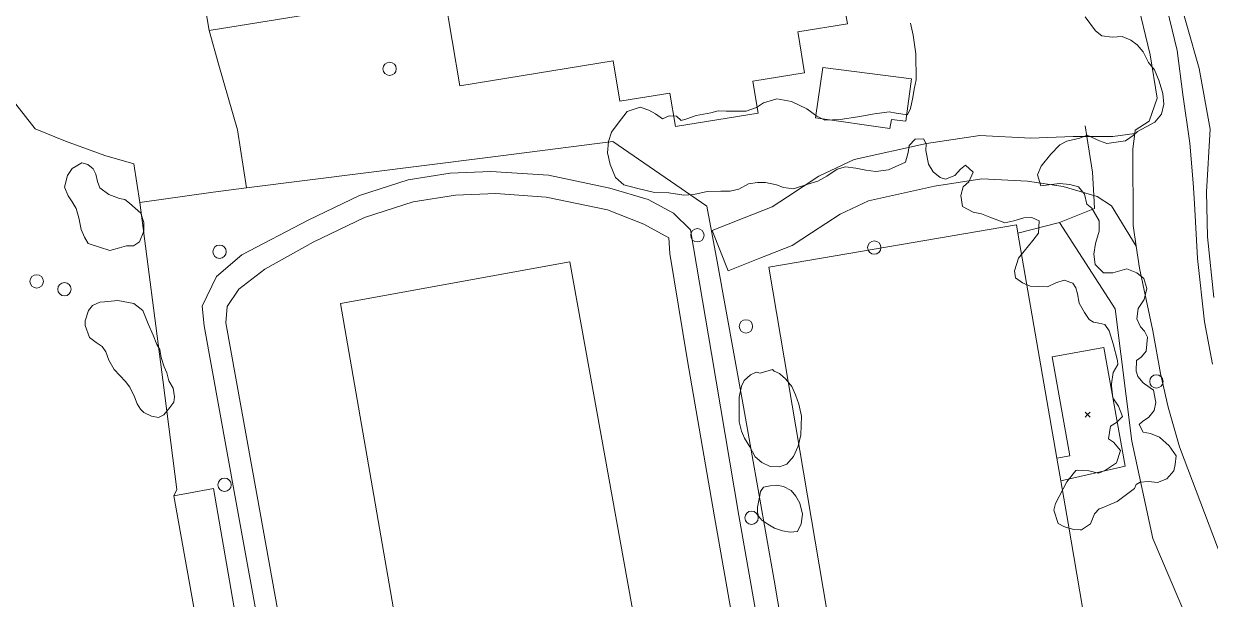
# Model space of a CAD drawing. Header units: metres. Extents: x 4652992 to 4879070, y 2074171 to 2309877.
# Drawn here: x 4653638.4 to 4653775.3, y 2307557 to 2307623.4 of the extents above; entities that cross this region are included whole.
import ezdxf

# ---------------------------------------------------------------- set-up
doc = ezdxf.new("R2010")
doc.units = ezdxf.units.M
doc.header["$MEASUREMENT"] = 0
doc.linetypes.add('DGN Style 3', pattern=[92.779933, 66.271381, -26.508552])
doc.layers.get('0').update_dxf_attribs({"color": 4, "lineweight": 0})
for name, color, linetype, lineweight in [('Level 18', 5, 'Continuous', 0), ('Level 19', 38, 'DGN Style 3', 0), ('Level 27', 30, 'Continuous', 0), ('Level 30', 5, 'Continuous', 0), ('Level 37', 3, 'Continuous', 0), ('Level 38', 3, 'Continuous', 0), ('Level 40', 1, 'Continuous', 0), ('Level 41', 4, 'Continuous', 0), ('Level 53', 5, 'Continuous', 0), ('Level 61', 4, 'Continuous', 0), ('Level 62', 4, 'Continuous', 0), ('Level 63', 3, 'Continuous', 0)]:
    doc.layers.add(name, color=color, linetype=linetype, lineweight=lineweight)

# ---------------------------------------------------------------- blocks, each defined once
blk = doc.blocks.new('POSTE')
at = {"color": 0, "linetype": 'ByBlock', "lineweight": -2}
blk.add_circle((0, 0), 0.770001, dxfattribs=at)
blk = doc.blocks.new('COTA')
at = {"color": 0, "linetype": 'ByBlock', "lineweight": -2, "ltscale": 10}
for p, q in [((0, 0), (-1.419522, -1.408457)), ((-1.408457, 1.419522), (0, 0)), ((1.419522, 1.408457), (0, 0)), ((0, 0), (1.408457, -1.419522))]:
    blk.add_line(p, q, dxfattribs=at)

msp = doc.modelspace()

# ---------------------------------------------------------------- linework, layer by layer
at = {"layer": 'Level 18', "color": 30}
for points in [[(4653766.609743, 2307611.148002, 1377.901843), (4653766.564139, 2307610.77973, 1377.971328), (4653766.342332, 2307608.988564, 1378.309284), (4653766.359401, 2307600.135731, 1378.113192), (4653766.712446, 2307597.77029, 1377.936904), (4653767.094075, 2307595.213337, 1377.746343), (4653768.636812, 2307587.983001, 1377.236069), (4653769.541987, 2307583.066476, 1376.984519), (4653770.415958, 2307579.19607, 1376.792435), (4653771.736828, 2307574.62005, 1376.380419), (4653777.058196, 2307560.462647, 1375.717944)], [(4653775.516114, 2307584.154786, 1376.929773), (4653774.616499, 2307589.041107, 1377.229013), (4653773.796905, 2307596.349003, 1377.634502), (4653773.463262, 2307602.700844, 1377.851132), (4653773.296945, 2307605.068727, 1377.831537)]]:
    msp.add_polyline3d(points, dxfattribs=at)
at = {"layer": 'Level 19', "linetype": 'DGN Style 3'}
for points in [[(4653773.296945, 2307605.068727, 1377.831537), (4653772.89962, 2307609.641037, 1377.57664), (4653772.115516, 2307615.255957, 1377.093924), (4653771.467506, 2307620.36035, 1376.75578), (4653769.614849, 2307628.031298, 1376.267499)], [(4653766.575751, 2307627.207866, 1376.258664), (4653768.353175, 2307619.848424, 1376.754838), (4653769.141759, 2307614.859574, 1377.094928), (4653768.223385, 2307612.208856, 1377.484085), (4653766.609743, 2307611.148002, 1377.901843)]]:
    msp.add_polyline3d(points, dxfattribs=at)
at = {"layer": 'Level 27', "extrusion": (0.0069927198464599, 0.0157992965389179, 0.9998507309083814), "elevation": 70380.636709, "flags": 128}
msp.add_lwpolyline([(-3321572.866641, -3993021.443089), (-3321577.464457, -3993022.02521), (-3321580.763765, -3993021.778467), (-3321583.332079, -3993020.780636), (-3321591.329399, -3993008.740218), (-3321601.786974, -3992992.903916), (-3321614.865641, -3992973.367961), (-3321624.679439, -3992958.818433), (-3321633.863683, -3992945.005948), (-3321640.183588, -3992935.520726), (-3321640.906073, -3992933.306758), (-3321640.542406, -3992930.79815), (-3321640.062982, -3992928.792427), (-3321636.952632, -3992923.671316), (-3321633.819824, -3992918.9279), (-3321628.996462, -3992913.47127), (-3321625.285122, -3992910.484333), (-3321620.51985, -3992907.529854), (-3321615.894247, -3992905.349631), (-3321610.258584, -3992903.409687), (-3321604.059627, -3992902.223328), (-3321599.919769, -3992901.996), (-3321595.864702, -3992902.318619), (-3321593.300905, -3992903.389497), (-3321578.981941, -3992924.945626), (-3321566.380833, -3992943.579365), (-3321558.904961, -3992954.972786), (-3321547.692371, -3992971.502824), (-3321536.533023, -3992987.969748), (-3321535.414738, -3992989.941333), (-3321535.553791, -3992993.74207), (-3321537.185755, -3992997.198899), (-3321542.559266, -3993003.957873), (-3321546.838502, -3993008.976712), (-3321551.236383, -3993012.911428), (-3321555.365784, -3993015.560177), (-3321559.570899, -3993017.642575), (-3321565.80335, -3993019.926522), (-3321572.866641, -3993021.443089)], dxfattribs=at)
at = {"layer": 'Level 27', "extrusion": (0.0069927071644433, 0.015799293503367, 0.9998507310450431), "elevation": 70380.570687, "flags": 128}
msp.add_lwpolyline([(-3321623.061125, -3992908.469127), (-3321618.435521, -3992906.288907), (-3321612.799857, -3992904.348967), (-3321606.600899, -3992903.162612), (-3321602.461041, -3992902.935286), (-3321598.405974, -3992903.257907), (-3321596.53724, -3992904.83897), (-3321583.445171, -3992924.58861), (-3321570.91999, -3992942.892459), (-3321563.444125, -3992954.285883), (-3321552.231545, -3992970.815928), (-3321541.072207, -3992987.282859), (-3321540.474938, -3992989.079414), (-3321540.892754, -3992991.448941), (-3321542.699673, -3992994.796914), (-3321546.515405, -3992999.886302), (-3321550.794644, -3993004.905138), (-3321555.192527, -3993008.839852), (-3321559.32193, -3993011.488599), (-3321563.527046, -3993013.570994), (-3321568.984761, -3993015.527401), (-3321576.048054, -3993017.043963), (-3321580.543188, -3993017.20379), (-3321583.842495, -3993016.957044), (-3321584.670029, -3993015.35474), (-3321591.400323, -3993005.03492), (-3321601.678023, -3992989.631119), (-3321614.756678, -3992970.095157), (-3321624.570468, -3992955.545623), (-3321632.780068, -3992943.493534), (-3321639.700447, -3992933.07814), (-3321640.666478, -3992930.921005), (-3321640.631221, -3992929.771942), (-3321640.151795, -3992927.76622), (-3321637.041442, -3992922.64511), (-3321633.908631, -3992917.901696), (-3321629.009261, -3992912.774874), (-3321625.29792, -3992909.787939), (-3321623.061125, -3992908.469127)], dxfattribs=at)
msp.add_lwpolyline([(-3321623.061125, -3992908.469127), (-3321618.435521, -3992906.288907), (-3321612.799857, -3992904.348967), (-3321606.600899, -3992903.162612), (-3321602.461041, -3992902.935286), (-3321598.405974, -3992903.257907), (-3321596.53724, -3992904.83897), (-3321583.445171, -3992924.58861), (-3321570.91999, -3992942.892459), (-3321563.444125, -3992954.285883), (-3321552.231545, -3992970.815928), (-3321541.072207, -3992987.282859), (-3321540.474938, -3992989.079414), (-3321540.892754, -3992991.448941), (-3321542.699673, -3992994.796914), (-3321546.515405, -3992999.886302), (-3321550.794644, -3993004.905138), (-3321555.192527, -3993008.839852), (-3321559.32193, -3993011.488599), (-3321563.527046, -3993013.570994), (-3321568.984761, -3993015.527401), (-3321576.048054, -3993017.043963), (-3321580.543188, -3993017.20379), (-3321583.842495, -3993016.957044), (-3321584.670029, -3993015.35474), (-3321591.400323, -3993005.03492), (-3321601.678023, -3992989.631119), (-3321614.756678, -3992970.095157), (-3321624.570468, -3992955.545623), (-3321632.780068, -3992943.493534), (-3321639.700447, -3992933.07814), (-3321640.666478, -3992930.921005), (-3321640.631221, -3992929.771942), (-3321640.151795, -3992927.76622), (-3321637.041442, -3992922.64511), (-3321633.908631, -3992917.901696), (-3321629.009261, -3992912.774874), (-3321625.29792, -3992909.787939), (-3321623.061125, -3992908.469127)], dxfattribs=at)
at = {"layer": 'Level 30', "color": 1, "flags": 128}
for points, elevation in [([(4653740.828535, 2307617.081524), (4653740.161072, 2307612.191969), (4653738.519149, 2307612.399838), (4653738.316693, 2307611.347843), (4653729.747136, 2307612.565658), (4653730.597499, 2307618.403851), (4653740.828535, 2307617.081524)], 1384), ([(4653763.209585, 2307540.21167), (4653734.642885, 2307534.575525), (4653724.351773, 2307595.358773), (4653752.92559, 2307600.239361), (4653753.091741, 2307599.277886), (4653757.579856, 2307573.306286), (4653758.033679, 2307570.680124), (4653758.881567, 2307565.773607), (4653763.209585, 2307540.21167)], 1382.8)]:
    msp.add_lwpolyline(points, dxfattribs=dict(at, elevation=elevation))
at = {"layer": 'Level 30', "color": 1}
msp.add_polyline3d([(4653727.745225, 2307622.3285, 1383.6), (4653728.477636, 2307617.785752, 1383.6), (4653728.438353, 2307617.779419, 1383.6), (4653722.509597, 2307616.823547, 1383.5646), (4653722.741699, 2307615.40135, 1383.4246), (4653723.114268, 2307613.118445, 1383.2), (4653713.596514, 2307611.565152, 1383.2), (4653712.963521, 2307615.443798, 1383.4), (4653708.39159, 2307614.697661, 1383.4), (4653707.167652, 2307614.497914, 1383.4), (4653707.163746, 2307614.521849, 1383.4021), (4653706.443593, 2307618.934562, 1383.7809), (4653706.414714, 2307619.111517, 1383.796), (4653706.407203, 2307619.15754, 1383.8), (4653688.725743, 2307616.271934, 1384.1), (4653686.965842, 2307626.772485, 1384.1), (4653731.550809, 2307633.814841, 1384.1), (4653733.452344, 2307623.428043, 1384.0289), (4653727.717033, 2307622.50336, 1383.6), (4653727.745225, 2307622.3285, 1383.6)], dxfattribs=at)
at = {"layer": 'Level 37'}
for points in [[(4653651.849386, 2307602.811574, 1383.5507), (4653651.151013, 2307607.252783, 1380.5784), (4653647.800469, 2307608.244483, 1378.9784), (4653643.276764, 2307609.890756, 1377.0784), (4653639.772891, 2307611.294735, 1376.6784), (4653636.428975, 2307615.585533, 1376.5784), (4653635.26272, 2307617.785628, 1376.4784), (4653631.295726, 2307632.898599, 1374.5885), (4653630.978828, 2307651.905628, 1372.9885), (4653632.872677, 2307659.998734, 1372.3885), (4653638.384466, 2307675.353417, 1370.5885), (4653651.545836, 2307714.50879, 1368.8885), (4653663.895733, 2307749.902892, 1367.8885), (4653667.221793, 2307754.683886, 1367.5885), (4653670.317512, 2307760.701377, 1367.0885), (4653675.527598, 2307773.317437, 1366.9885)], [(4653771.136764, 2307628.334341, 1378.521088), (4653773.979882, 2307618.257157, 1378.721088), (4653775.237782, 2307611.284722, 1378.421088), (4653774.822448, 2307604.052842, 1378.521088), (4653774.94249, 2307598.850177, 1378.721088), (4653775.690439, 2307591.842829, 1378.121088)], [(4653659.81711, 2307622.679394, 1376.322241), (4653660.946538, 2307618.664647, 1377.378387), (4653663.086846, 2307611.209031, 1379.478387), (4653664.127762, 2307604.480686, 1380.778387)], [(4653773.696211, 2307518.75167, 1381.878387), (4653776.772749, 2307535.513737, 1381.178387), (4653778.719524, 2307544.289626, 1380.978387), (4653772.64264, 2307554.6123, 1380.678387), (4653768.654414, 2307564.015743, 1380.178387), (4653766.219951, 2307575.257543, 1380.178387), (4653764.30879, 2307590.520046, 1380.278387), (4653757.893517, 2307600.503952, 1380.578387), (4653753.091741, 2307599.277886, 1380.578387)]]:
    msp.add_polyline3d(points, dxfattribs=at)
at = {"layer": 'Level 38'}
msp.add_line((4653761.029728, 2307610.413812, 1380.309284), (4653760.827367, 2307611.655568, 1380.309284), dxfattribs=at)
at = {"layer": 'Level 38', "elevation": 1380.309284, "flags": 128}
msp.add_lwpolyline([(4653761.84215, 2307603.630101), (4653761.701399, 2307606.292223), (4653761.029728, 2307610.413812)], dxfattribs=at)
at = {"layer": 'Level 38', "extrusion": (0.0652729286169363, 0.0034511086013615, 0.9978614806871693), "elevation": 313105.812725, "flags": 128}
msp.add_lwpolyline([(2058671.692128, -4758814.992977), (2058673.095062, -4758819.109961), (2058674.605435, -4758819.109961)], dxfattribs=at)
at = {"layer": 'Level 38'}
for points in [[(4653738.107707, 2307682.935795, 1376.430252), (4653745.605656, 2307684.196763, 1376.422241), (4653752.861289, 2307637.714404, 1376.122241), (4653749.333908, 2307637.144414, 1376.129823), (4653659.81711, 2307622.679394, 1376.322241), (4653659.817109, 2307622.679402, 1376.322241), (4653652.022849, 2307668.344202, 1376.521755), (4653652.003891, 2307668.455274, 1376.522241), (4653652.003904, 2307668.455276, 1376.522241), (4653698.009861, 2307676.192334, 1376.473091), (4653732.555492, 2307682.003432, 1376.436375), (4653732.555725, 2307682.002104, 1376.436185), (4653732.555728, 2307682.00209, 1376.436183)], [(4653728.237629, 2307539.874034, 1384.4507), (4653724.971456, 2307559.210937, 1384.1507), (4653721.449101, 2307579.208292, 1383.6507), (4653718.415911, 2307595.996151, 1383.0507), (4653717.211335, 2307602.400269, 1382.6507), (4653706.389851, 2307609.841858, 1382.9507), (4653691.663791, 2307607.972955, 1383.5507), (4653664.127762, 2307604.480686, 1383.5507), (4653660.292762, 2307603.99431, 1383.5507), (4653651.849386, 2307602.811574, 1383.5507), (4653654.47691, 2307582.337617, 1383.5507), (4653656.115595, 2307569.663753, 1383.3507), (4653655.755273, 2307568.932937, 1384.0581), (4653657.81246, 2307557.374625, 1384.5248), (4653659.721927, 2307546.646272, 1384.9581)]]:
    msp.add_polyline3d(points, dxfattribs=at)
at = {"layer": 'Level 40', "color": 3, "elevation": 1383.7, "flags": 128}
for points in [[(4653723.373652, 2307583.120668), (4653724.78345, 2307583.514875), (4653724.994867, 2307583.353331), (4653725.604311, 2307583.054851), (4653726.333001, 2307582.431174), (4653727.016771, 2307581.574318), (4653727.433018, 2307580.587505), (4653727.838036, 2307579.542412), (4653728.117258, 2307578.158756), (4653728.064005, 2307575.992545), (4653727.74744, 2307574.662782), (4653727.219475, 2307573.494463), (4653726.444073, 2307572.615405), (4653725.594253, 2307572.294731), (4653724.508169, 2307572.321671), (4653723.570292, 2307572.8039), (4653722.782993, 2307573.438661), (4653722.155179, 2307574.587061), (4653721.563368, 2307575.607647), (4653721.23026, 2307576.397202), (4653720.953284, 2307577.478344), (4653720.94157, 2307578.992328), (4653720.954655, 2307580.320134), (4653721.201659, 2307581.603002), (4653721.511823, 2307582.269036), (4653722.242542, 2307582.914727), (4653722.905871, 2307583.210542), (4653723.373652, 2307583.120668)], [(4653723.744354, 2307569.928605), (4653724.502131, 2307570.085635), (4653725.248648, 2307570.184346), (4653726.067164, 2307570.027391), (4653726.946448, 2307569.556481), (4653727.488503, 2307568.908406), (4653727.938419, 2307568.096635), (4653728.240091, 2307566.829625), (4653728.085328, 2307565.710561), (4653727.671936, 2307564.822416), (4653726.808596, 2307564.745992), (4653725.931642, 2307564.914019), (4653725.018623, 2307565.209886), (4653724.256173, 2307565.65831), (4653723.563389, 2307566.153865), (4653723.162953, 2307566.59341), (4653723.066112, 2307567.035248), (4653723.061424, 2307567.64083), (4653723.173686, 2307568.223994), (4653723.285946, 2307568.807152), (4653723.409432, 2307569.448619), (4653723.744354, 2307569.928605)]]:
    msp.add_lwpolyline(points, dxfattribs=at)
at = {"layer": 'Level 40', "color": 3}
for points in [[(4653760.83812, 2307624.223601, 1384.9), (4653762.030667, 2307622.627946, 1384.3), (4653762.774097, 2307622.058456, 1384.3), (4653763.952149, 2307621.901421, 1384.3), (4653765.101043, 2307621.962816, 1384.3), (4653766.08932, 2307621.558774, 1384.3), (4653766.832576, 2307620.989376, 1384.3), (4653767.536364, 2307620.214854, 1384.3), (4653768.148113, 2307618.961686, 1384.3), (4653768.838706, 2307618.118849, 1384.3), (4653769.36877, 2307616.810624, 1384.3), (4653769.804035, 2307615.378915, 1384.3), (4653769.923091, 2307614.150206, 1384.3), (4653769.631156, 2307613.000938, 1384.3), (4653768.885992, 2307612.08108, 1384.3), (4653766.888429, 2307611.005732, 1384.9), (4653766.372663, 2307610.538453, 1384.9), (4653765.475211, 2307609.932284, 1384.9), (4653763.358569, 2307609.632425, 1384.9), (4653762.494812, 2307609.941008, 1384.9), (4653761.054196, 2307610.573655, 1384.9), (4653760.209009, 2307610.240757, 1384.9), (4653758.721176, 2307609.890182, 1384.9), (4653757.93121, 2307609.47567, 1384.9), (4653756.872794, 2307608.404091, 1384.9), (4653755.748583, 2307606.990674, 1384.9), (4653755.345926, 2307606.005026, 1384.9), (4653755.738919, 2307604.724034, 1384.9), (4653757.898226, 2307604.998688, 1384), (4653759.065353, 2307604.897872, 1383.1), (4653760.082202, 2307604.630562, 1383.1), (4653760.774416, 2307603.786208, 1383.1), (4653761.044238, 2307602.596912, 1383.1), (4653761.596313, 2307602.135024, 1383.1), (4653762.4577, 2307600.68951, 1383.1), (4653762.439699, 2307599.484708, 1383.1), (4653762.025705, 2307598.071941, 1383.1), (4653761.857206, 2307596.825039, 1383.1), (4653761.989699, 2307595.662267, 1383.1), (4653762.943302, 2307594.696657, 1383.1), (4653764.012633, 2307594.703818, 1383.1), (4653765.62834, 2307595.15865, 1381.9), (4653766.812709, 2307594.686821, 1381), (4653767.6154, 2307594.033061, 1381), (4653767.968076, 2307592.895678, 1381), (4653767.64818, 2307591.602692, 1381), (4653766.968852, 2307590.573656, 1380.7), (4653766.784743, 2307589.36664, 1380.7), (4653767.229389, 2307588.456147, 1380.7), (4653767.684068, 2307587.956174, 1380.7), (4653768.034135, 2307587.270136, 1380.7), (4653767.861187, 2307585.6537, 1380.7), (4653767.322726, 2307585.001188, 1380.7), (4653767.281134, 2307584.968827, 1380.7), (4653766.756073, 2307584.560299, 1380.7), (4653766.710964, 2307583.386144, 1381.2), (4653766.725067, 2307583.34328, 1381.2), (4653766.836778, 2307583.003744, 1381.2), (4653766.928103, 2307582.726169, 1381.2), (4653767.543277, 2307581.989641, 1381.2), (4653767.693621, 2307581.880173, 1381.2386), (4653768.71141, 2307581.139104, 1381.5), (4653768.987393, 2307579.712948, 1381.5), (4653768.809282, 2307578.786032, 1381.5), (4653768.179753, 2307578.014535, 1381.5), (4653767.468474, 2307577.533345, 1381.5), (4653767.081748, 2307577.191053, 1381.5)], [(4653767.081748, 2307577.191053, 1381.5), (4653767.538614, 2307576.283905, 1381.6), (4653768.364173, 2307576.125251, 1381.6), (4653769.425257, 2307575.707641, 1381.6), (4653770.518262, 2307574.714075, 1381.6), (4653771.338689, 2307573.550399, 1382.2), (4653771.222811, 2307572.576382, 1382.2), (4653771.077769, 2307571.821446, 1382.2), (4653770.261471, 2307570.910747, 1382.2), (4653769.180611, 2307570.477797, 1382.2), (4653768.136454, 2307570.60712, 1382.2), (4653767.190138, 2307570.504135, 1382.2), (4653766.733631, 2307570.247694, 1382.4), (4653766.539375, 2307569.809102, 1382.4), (4653765.603257, 2307569.095556, 1382.7), (4653764.526427, 2307568.271844, 1383.2), (4653762.790196, 2307567.576176, 1383.7), (4653762.437584, 2307567.442916, 1383.3), (4653761.930219, 2307566.852138, 1383.3), (4653761.437124, 2307565.714031, 1383.3), (4653760.412091, 2307565.020337, 1383.3), (4653760.278294, 2307565.025301, 1383.3), (4653759.526649, 2307565.05319, 1383.3), (4653758.679251, 2307565.28421, 1383.3), (4653758.390188, 2307565.42375, 1383.3), (4653757.73757, 2307565.738793, 1383.3), (4653757.210215, 2307567.278295, 1383.3), (4653757.428759, 2307568.058273, 1383.3), (4653758.730623, 2307570.548035, 1383.3), (4653759.768549, 2307571.858987, 1382.9), (4653759.931544, 2307571.898235, 1382.9), (4653760.522119, 2307571.851353, 1382.9), (4653761.24968, 2307571.816384, 1382.9), (4653761.47423, 2307571.805591, 1382.9), (4653762.200224, 2307571.616664, 1382.513), (4653762.412312, 2307571.561471, 1382.4), (4653763.188461, 2307571.897354, 1381.9), (4653764.452508, 2307572.752607, 1381.9), (4653764.931153, 2307574.170371, 1381.9), (4653764.089564, 2307575.155524, 1381.9), (4653763.978123, 2307575.232994, 1381.9), (4653763.543891, 2307575.534859, 1381.9), (4653763.75743, 2307577.003557, 1381.9), (4653764.455718, 2307577.418339, 1381.9), (4653764.825306, 2307577.792992, 1381.9), (4653765.138569, 2307578.110547, 1381.9), (4653764.679272, 2307579.296771, 1381.9), (4653764.036527, 2307580.243805, 1381.9), (4653763.888574, 2307581.634339, 1381.9), (4653763.865087, 2307581.85508, 1381.9), (4653764.053181, 2307583.191333, 1381.9), (4653764.594446, 2307584.115742, 1381.9), (4653764.561033, 2307584.550103, 1381.6), (4653764.078613, 2307586.495164, 1381.6), (4653763.610432, 2307587.999686, 1381.9), (4653763.110182, 2307588.736861, 1381.9), (4653762.422339, 2307588.869285, 1381.9), (4653761.803256, 2307588.988472, 1381.9), (4653761.292543, 2307589.300431, 1381.9), (4653760.762627, 2307590.10347, 1382.2), (4653760.158724, 2307591.169988, 1383.4), (4653759.97089, 2307592.259845, 1383.7), (4653759.74635, 2307592.942251, 1383.7), (4653759.426869, 2307593.500918, 1383.7), (4653758.424059, 2307593.836143, 1383.7), (4653757.439912, 2307593.528582, 1383.7), (4653756.497988, 2307593.070809, 1383.7), (4653754.484191, 2307593.162578, 1384), (4653753.631912, 2307593.539724, 1384), (4653752.81909, 2307594.12228, 1384), (4653752.689504, 2307594.928235, 1384), (4653753.14596, 2307596.388877, 1384.3), (4653753.797006, 2307597.18595, 1384.3), (4653754.814384, 2307598.409098, 1384.3), (4653755.478516, 2307599.274507, 1384.3), (4653755.535982, 2307600.682602, 1384.3), (4653754.684165, 2307601.059743, 1384.3), (4653753.753352, 2307601.026356, 1384.3), (4653752.619547, 2307600.677277, 1384.3), (4653751.58056, 2307600.451811, 1384.3), (4653749.857048, 2307601.108401, 1384.9), (4653748.868685, 2307601.511695, 1384.9), (4653747.909335, 2307601.69668, 1384.9), (4653746.686192, 2307602.358, 1384.9), (4653746.498607, 2307603.599673, 1384.9), (4653746.764439, 2307604.612064, 1384.9), (4653747.444205, 2307605.190026, 1384.9), (4653747.941903, 2307606.29944, 1384.9), (4653747.032356, 2307607.113131, 1384.9), (4653746.447414, 2307606.658728, 1384.9), (4653745.809834, 2307605.93081, 1384.9), (4653744.731922, 2307605.500547, 1384.9), (4653744.128212, 2307605.68793, 1384.9), (4653743.329238, 2307606.338492, 1384.9), (4653742.7885, 2307607.222924, 1384.9), (4653742.46171, 2307608.809789, 1385.5), (4653742.517914, 2307609.593383, 1386.4), (4653742.215184, 2307610.142416, 1387.6), (4653741.238176, 2307610.114596, 1388.8), (4653740.536075, 2307609.404181, 1388.8), (4653740.447259, 2307608.575367, 1388.8), (4653740.10539, 2307607.478423, 1389.4), (4653738.167957, 2307606.584415, 1389.4), (4653736.71457, 2307606.371725, 1389.4), (4653735.543799, 2307606.527131, 1389.4), (4653734.386019, 2307606.750471, 1389.4), (4653733.215084, 2307606.905901, 1389.4), (4653732.251153, 2307606.669149, 1389.4), (4653731.033231, 2307605.847293, 1389.4), (4653730.003778, 2307605.270831, 1389.4), (4653728.727895, 2307604.882748, 1389.4), (4653727.221342, 2307604.398165, 1389.4), (4653726.049893, 2307604.553547, 1389.4), (4653725.258338, 2307604.84708, 1389.4), (4653723.963535, 2307605.096709, 1389.4), (4653723.05139, 2307605.131626, 1389.4), (4653722.031781, 2307604.975836, 1389.4), (4653720.920502, 2307604.344373, 1389.4), (4653719.88767, 2307604.120594, 1389.4), (4653718.825867, 2307604.113809, 1389.4), (4653717.260577, 2307604.063081, 1389.4), (4653715.710957, 2307603.727356, 1389.4), (4653714.567602, 2307603.665732, 1389.4), (4653712.849695, 2307603.926274, 1389.4), (4653711.024119, 2307603.996068, 1389.4), (4653709.26383, 2307604.40575, 1389.4), (4653707.65289, 2307604.857165, 1389.4), (4653706.679278, 2307605.67932, 1389.4), (4653706.054394, 2307607.209866, 1389.4), (4653705.744414, 2307608.538731, 1389.4), (4653705.85688, 2307609.856659, 1389.4), (4653706.202934, 2307610.918003, 1389.4), (4653706.971399, 2307611.968339, 1389.4), (4653708.009963, 2307613.319, 1389.4), (4653709.518268, 2307613.803438, 1389.4), (4653710.515168, 2307613.470076, 1389.4), (4653711.281217, 2307613.040283, 1389.4), (4653712.08924, 2307612.461422, 1389.4), (4653712.862864, 2307612.805581, 1389.4), (4653713.707366, 2307612.783601, 1389.4), (4653714.24252, 2307612.257416, 1389.4), (4653714.92167, 2307612.478798, 1389.4), (4653715.980979, 2307612.838254, 1389.4), (4653717.666893, 2307613.147218, 1389.4), (4653718.513153, 2307613.374854, 1388.5), (4653719.426803, 2307613.339658, 1388.5), (4653720.604939, 2307613.360828, 1387.9), (4653721.737387, 2307613.354147, 1387.9), (4653722.948446, 2307613.756065, 1387.9), (4653723.762685, 2307614.305175, 1387.9), (4653725.273024, 2307614.790468, 1387.9), (4653726.980476, 2307614.460778, 1387.9), (4653728.732563, 2307613.628139, 1387.9), (4653729.912003, 2307612.764873, 1387.9), (4653730.815505, 2307612.307988, 1387.9), (4653732.60103, 2307612.386964, 1387.9), (4653734.643569, 2307612.698698, 1387.9), (4653736.549341, 2307613.036752, 1387.9), (4653738.223945, 2307613.278171, 1387.9), (4653739.042908, 2307613.120014, 1387.9), (4653740.352614, 2307612.93768, 1387.9), (4653740.701411, 2307613.646843, 1387.9), (4653740.950269, 2307614.940027, 1387.9), (4653741.133635, 2307615.892882, 1387.9), (4653741.343193, 2307616.981841, 1387.9), (4653741.329936, 2307619.971851, 1386.7), (4653741.00928, 2307622.110971, 1385.5), (4653740.711141, 2307623.514826, 1385.5)], [(4653643.503754, 2307605.924064, 1378.675979), (4653644.034565, 2307606.73989, 1378.375979), (4653645.125636, 2307607.389371, 1378.375979), (4653645.851182, 2307607.199227, 1378.375979), (4653646.461802, 2307606.677351, 1378.375979), (4653646.750198, 2307606.065829, 1378.375979), (4653646.942524, 2307605.22005, 1378.375979), (4653647.212085, 2307604.511069, 1378.375979), (4653648.272139, 2307603.729002, 1379.27598), (4653649.472765, 2307603.267012, 1380.47598), (4653650.107548, 2307603.144941, 1380.47598), (4653650.63719, 2307602.740796, 1380.47598), (4653651.938837, 2307601.570162, 1381.07598), (4653652.287951, 2307600.496361, 1381.07598), (4653652.295616, 2307599.488206, 1381.07598), (4653651.808036, 2307598.273211, 1381.07598), (4653651.110192, 2307597.803279, 1381.07598), (4653650.301544, 2307597.807649, 1381.07598), (4653649.494773, 2307597.559957, 1381.07598), (4653648.376477, 2307597.271414, 1381.07598), (4653647.184817, 2307597.651383, 1381.07598), (4653645.884208, 2307598.061489, 1380.47598), (4653645.468956, 2307598.796355, 1380.47598), (4653645.081852, 2307599.677, 1380.47598), (4653644.788599, 2307601.043538, 1380.47598), (4653644.475593, 2307602.124196, 1379.875979), (4653644.035421, 2307602.891032, 1378.675979), (4653643.5606, 2307603.588698, 1378.675979), (4653643.142243, 2307604.578713, 1378.675979), (4653643.503754, 2307605.924064, 1378.675979)], [(4653649.284694, 2307591.499717, 1382.57598), (4653649.917475, 2307591.378252, 1382.57598), (4653651.134295, 2307591.144677, 1382.57598), (4653652.190145, 2307590.339351, 1382.57598), (4653652.804325, 2307588.815302, 1382.57598), (4653653.358559, 2307587.503676, 1382.57598), (4653653.804188, 2307586.413793, 1382.57598), (4653654.148656, 2307585.845525, 1382.57598), (4653654.272332, 2307584.917863, 1382.57598), (4653654.620618, 2307583.846695, 1382.57598), (4653654.937024, 2307583.133185, 1382.57598), (4653655.167367, 2307582.235312, 1382.57598), (4653655.662999, 2307581.391414, 1383.175979), (4653655.816488, 2307580.358565, 1383.175979), (4653655.753015, 2307579.768672, 1383.175979), (4653655.28194, 2307579.156538, 1383.175979), (4653654.608949, 2307578.282027, 1383.175979), (4653653.999411, 2307577.997414, 1383.175979), (4653653.172857, 2307578.155767, 1383.175979), (4653652.295729, 2307578.574695, 1383.175979), (4653651.907431, 2307578.942861, 1382.57598), (4653651.523595, 2307579.568871, 1382.57598), (4653651.225832, 2307580.379297, 1382.57598), (4653650.682788, 2307581.487871, 1382.57598), (4653650.193553, 2307582.129463, 1381.97598), (4653648.889579, 2307583.532111, 1381.375979), (4653648.238565, 2307584.613015, 1381.375979), (4653647.91955, 2307585.579962, 1381.375979), (4653647.476787, 2307586.168087, 1381.375979), (4653646.810807, 2307586.64807, 1381.375979), (4653646.007848, 2307587.204663, 1381.375979), (4653645.519898, 2307588.606681, 1381.375979), (4653645.525446, 2307589.159178, 1381.375979), (4653645.906091, 2307590.344222, 1381.375979), (4653646.369355, 2307590.909508, 1381.375979), (4653647.204037, 2307591.302844, 1381.375979), (4653647.768629, 2307591.345437, 1381.375979), (4653649.284694, 2307591.499717, 1382.57598)]]:
    msp.add_polyline3d(points, dxfattribs=at)
at = {"layer": 'Level 41'}
msp.add_polyline3d([(4653718.919615, 2307497.324477, 1381.958056), (4653710.330221, 2307546.476037, 1381.258056), (4653701.40006, 2307595.969674, 1380.658055), (4653674.989249, 2307591.15473, 1380.658055), (4653681.226797, 2307555.017671, 1381.158055), (4653683.218216, 2307543.178424, 1381.356209), (4653686.251721, 2307525.14384, 1381.658055), (4653692.078656, 2307492.183955, 1382.158055), (4653718.919615, 2307497.324477, 1381.958056)], dxfattribs=at)
at = {"layer": 'Level 53', "color": 212}
msp.add_polyline3d([(4653766.712446, 2307597.77029, 1377.936904), (4653763.894143, 2307602.435551, 1378.302111), (4653762.236601, 2307603.517799, 1378.44585), (4653758.290524, 2307604.641263, 1378.720301), (4653754.173186, 2307605.260951, 1378.981224), (4653748.937864, 2307605.521817, 1379.266977), (4653743.450192, 2307604.702156, 1379.350113), (4653735.841691, 2307602.99478, 1379.449573), (4653732.572259, 2307601.468434, 1379.513837), (4653729.277371, 2307599.288913, 1379.663418), (4653727.062337, 2307597.838311, 1379.617999), (4653723.331191, 2307596.391749, 1379.791754), (4653719.670005, 2307594.931888, 1380.161741), (4653717.818097, 2307599.576286, 1380.247632), (4653721.50149, 2307601.045002, 1379.824281), (4653724.763743, 2307602.309775, 1379.751601), (4653726.528442, 2307603.465457, 1379.646794), (4653730.12211, 2307605.842617, 1379.431755), (4653734.217861, 2307607.754733, 1379.378361), (4653742.532278, 2307609.620519, 1379.223852), (4653748.690549, 2307610.540344, 1379.211687), (4653754.592685, 2307610.246251, 1378.948459), (4653759.469298, 2307610.413354, 1378.640568), (4653764.019756, 2307610.414689, 1378.352564), (4653766.564139, 2307610.77973, 1377.971328)], dxfattribs=at)
at = {"layer": 'Level 62', "elevation": 1379.678387, "flags": 128}
msp.add_lwpolyline([(4653757.580053, 2307573.306322), (4653759.075538, 2307573.580313), (4653757.043631, 2307584.996265), (4653762.993133, 2307586.080308), (4653765.45703, 2307572.35476), (4653758.033875, 2307570.680168)], dxfattribs=at)
at = {"layer": 'Level 62'}
msp.add_polyline3d([(4653655.756474, 2307568.927333, 1382.670801), (4653655.959, 2307568.9658, 1382.6721), (4653657.4406, 2307569.247, 1382.5817), (4653660.3324, 2307569.7765, 1381.4581), (4653665.5036, 2307539.8342, 1381.7581), (4653670.7171, 2307510.6097, 1382.1581), (4653666.322925, 2307509.572553, 1383.970707)], dxfattribs=at)

# ---------------------------------------------------------------- block references
at = {"layer": 'Level 61', "zscale": 0.1}
for p in [(4653680.63546, 2307618.237155, 1376.978387), (4653716.121471, 2307599.017596, 1380.378387), (4653661.02543, 2307597.128394, 1380.378387), (4653736.523281, 2307597.600162, 1379.678387), (4653639.934512, 2307593.701579, 1377.378387), (4653643.139625, 2307592.79703, 1377.978387), (4653721.727746, 2307588.51054, 1379.878387), (4653769.052393, 2307582.153478, 1377.378387), (4653661.602492, 2307570.223466, 1380.878387), (4653722.37009, 2307566.415304, 1380.878387)]:
    msp.add_blockref('POSTE', p, dxfattribs=at)
at = {"layer": 'Level 63', "xscale": 0.2, "yscale": 0.2, "zscale": 0.1}
msp.add_blockref('COTA', (4653761.126713, 2307578.315361, 1379.678387), dxfattribs=at)

doc.saveas('drawing.dxf')
